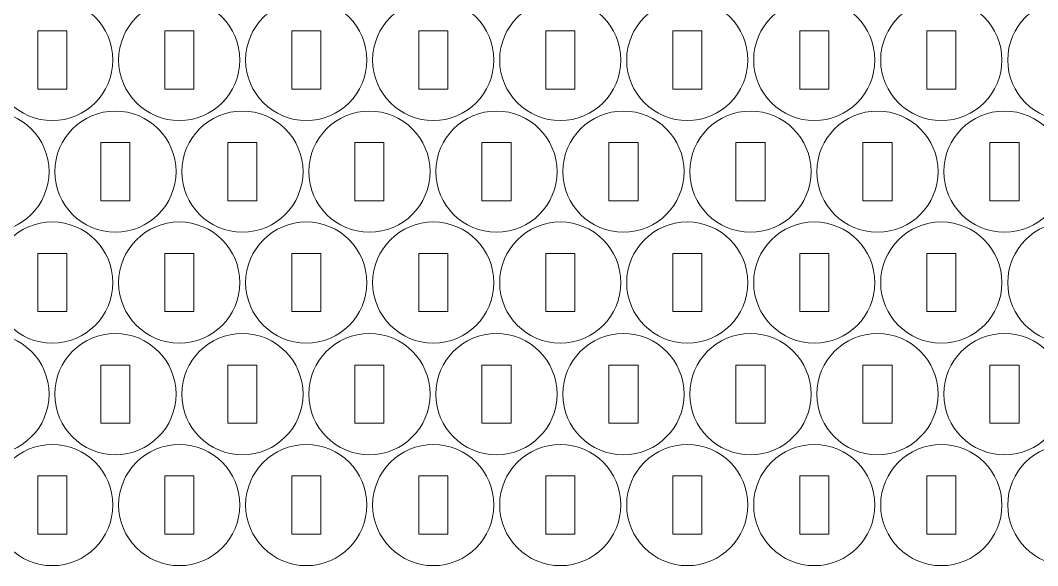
# Model space of a CAD drawing. Header units: millimetres. Extents: x -382 to 382, y -127 to 127.
# Drawn here: x 84.8 to 189.7, y 10.8 to 67 of the extents above; entities that cross this region are included whole.
import ezdxf

# ---------------------------------------------------------------- set-up
doc = ezdxf.new("R2010")
doc.units = ezdxf.units.MM
doc.header["$MEASUREMENT"] = 0
doc.layers.add('Camada 1', color=7, linetype='Continuous')

msp = doc.modelspace()

# ---------------------------------------------------------------- linework, layer by layer
at = {"layer": 'Camada 1', "lineweight": 20}
for points in [[(88.0637, 69.2004), (91.5155, 69.2004), (94.3137, 66.4022), (94.3137, 62.9504), (94.3137, 62.9504), (94.3137, 59.4986), (91.5155, 56.7004), (88.0637, 56.7004), (88.0637, 56.7004), (84.6119, 56.7004), (81.8137, 59.4986), (81.8137, 62.9504), (81.8137, 62.9504), (81.8137, 66.4022), (84.6119, 69.2004), (88.0637, 69.2004)], [(101.1606, 69.2004), (104.6124, 69.2004), (107.4106, 66.4022), (107.4106, 62.9504), (107.4106, 62.9504), (107.4106, 59.4986), (104.6124, 56.7004), (101.1606, 56.7004), (101.1606, 56.7004), (97.7088, 56.7004), (94.9106, 59.4986), (94.9106, 62.9504), (94.9106, 62.9504), (94.9106, 66.4022), (97.7088, 69.2004), (101.1606, 69.2004)], [(114.2575, 69.2004), (117.7093, 69.2004), (120.5075, 66.4022), (120.5075, 62.9504), (120.5075, 62.9504), (120.5075, 59.4986), (117.7093, 56.7004), (114.2575, 56.7004), (114.2575, 56.7004), (110.8057, 56.7004), (108.0075, 59.4986), (108.0075, 62.9504), (108.0075, 62.9504), (108.0075, 66.4022), (110.8057, 69.2004), (114.2575, 69.2004)], [(127.3544, 69.2004), (130.8062, 69.2004), (133.6044, 66.4022), (133.6044, 62.9504), (133.6044, 62.9504), (133.6044, 59.4986), (130.8062, 56.7004), (127.3544, 56.7004), (127.3544, 56.7004), (123.9026, 56.7004), (121.1044, 59.4986), (121.1044, 62.9504), (121.1044, 62.9504), (121.1044, 66.4022), (123.9026, 69.2004), (127.3544, 69.2004)], [(140.4513, 69.2004), (143.9031, 69.2004), (146.7013, 66.4022), (146.7013, 62.9504), (146.7013, 62.9504), (146.7013, 59.4986), (143.9031, 56.7004), (140.4513, 56.7004), (140.4513, 56.7004), (136.9995, 56.7004), (134.2013, 59.4986), (134.2013, 62.9504), (134.2013, 62.9504), (134.2013, 66.4022), (136.9995, 69.2004), (140.4513, 69.2004)], [(153.5482, 69.2004), (157, 69.2004), (159.7982, 66.4022), (159.7982, 62.9504), (159.7982, 62.9504), (159.7982, 59.4986), (157, 56.7004), (153.5482, 56.7004), (153.5482, 56.7004), (150.0964, 56.7004), (147.2982, 59.4986), (147.2982, 62.9504), (147.2982, 62.9504), (147.2982, 66.4022), (150.0964, 69.2004), (153.5482, 69.2004)], [(166.6451, 69.2004), (170.0969, 69.2004), (172.8951, 66.4022), (172.8951, 62.9504), (172.8951, 62.9504), (172.8951, 59.4986), (170.0969, 56.7004), (166.6451, 56.7004), (166.6451, 56.7004), (163.1933, 56.7004), (160.3951, 59.4986), (160.3951, 62.9504), (160.3951, 62.9504), (160.3951, 66.4022), (163.1933, 69.2004), (166.6451, 69.2004)], [(179.742, 69.2004), (183.1938, 69.2004), (185.992, 66.4022), (185.992, 62.9504), (185.992, 62.9504), (185.992, 59.4986), (183.1938, 56.7004), (179.742, 56.7004), (179.742, 56.7004), (176.2902, 56.7004), (173.492, 59.4986), (173.492, 62.9504), (173.492, 62.9504), (173.492, 66.4022), (176.2902, 69.2004), (179.742, 69.2004)], [(192.8389, 69.2004), (196.2907, 69.2004), (199.0889, 66.4022), (199.0889, 62.9504), (199.0889, 62.9504), (199.0889, 59.4986), (196.2907, 56.7004), (192.8389, 56.7004), (192.8389, 56.7004), (189.3871, 56.7004), (186.5889, 59.4986), (186.5889, 62.9504), (186.5889, 62.9504), (186.5889, 66.4022), (189.3871, 69.2004), (192.8389, 69.2004)], [(86.5637, 65.9504), (86.5637, 65.9504), (89.5637, 65.9504), (89.5637, 65.9504), (89.5637, 65.9504), (89.5637, 65.9504), (89.5637, 59.9504), (89.5637, 59.9504), (89.5637, 59.9504), (89.5637, 59.9504), (86.5637, 59.9504), (86.5637, 59.9504), (86.5637, 59.9504), (86.5637, 59.9504), (86.5637, 65.9504), (86.5637, 65.9504)], [(99.6606, 65.9504), (99.6606, 65.9504), (102.6606, 65.9504), (102.6606, 65.9504), (102.6606, 65.9504), (102.6606, 65.9504), (102.6606, 59.9504), (102.6606, 59.9504), (102.6606, 59.9504), (102.6606, 59.9504), (99.6606, 59.9504), (99.6606, 59.9504), (99.6606, 59.9504), (99.6606, 59.9504), (99.6606, 65.9504), (99.6606, 65.9504)], [(112.7575, 65.9504), (112.7575, 65.9504), (115.7575, 65.9504), (115.7575, 65.9504), (115.7575, 65.9504), (115.7575, 65.9504), (115.7575, 59.9504), (115.7575, 59.9504), (115.7575, 59.9504), (115.7575, 59.9504), (112.7575, 59.9504), (112.7575, 59.9504), (112.7575, 59.9504), (112.7575, 59.9504), (112.7575, 65.9504), (112.7575, 65.9504)], [(125.8544, 65.9504), (125.8544, 65.9504), (128.8544, 65.9504), (128.8544, 65.9504), (128.8544, 65.9504), (128.8544, 65.9504), (128.8544, 59.9504), (128.8544, 59.9504), (128.8544, 59.9504), (128.8544, 59.9504), (125.8544, 59.9504), (125.8544, 59.9504), (125.8544, 59.9504), (125.8544, 59.9504), (125.8544, 65.9504), (125.8544, 65.9504)], [(138.9513, 65.9504), (138.9513, 65.9504), (141.9513, 65.9504), (141.9513, 65.9504), (141.9513, 65.9504), (141.9513, 65.9504), (141.9513, 59.9504), (141.9513, 59.9504), (141.9513, 59.9504), (141.9513, 59.9504), (138.9513, 59.9504), (138.9513, 59.9504), (138.9513, 59.9504), (138.9513, 59.9504), (138.9513, 65.9504), (138.9513, 65.9504)], [(152.0482, 65.9504), (152.0482, 65.9504), (155.0482, 65.9504), (155.0482, 65.9504), (155.0482, 65.9504), (155.0482, 65.9504), (155.0482, 59.9504), (155.0482, 59.9504), (155.0482, 59.9504), (155.0482, 59.9504), (152.0482, 59.9504), (152.0482, 59.9504), (152.0482, 59.9504), (152.0482, 59.9504), (152.0482, 65.9504), (152.0482, 65.9504)], [(165.1451, 65.9504), (165.1451, 65.9504), (168.1451, 65.9504), (168.1451, 65.9504), (168.1451, 65.9504), (168.1451, 65.9504), (168.1451, 59.9504), (168.1451, 59.9504), (168.1451, 59.9504), (168.1451, 59.9504), (165.1451, 59.9504), (165.1451, 59.9504), (165.1451, 59.9504), (165.1451, 59.9504), (165.1451, 65.9504), (165.1451, 65.9504)], [(178.242, 65.9504), (178.242, 65.9504), (181.242, 65.9504), (181.242, 65.9504), (181.242, 65.9504), (181.242, 65.9504), (181.242, 59.9504), (181.242, 59.9504), (181.242, 59.9504), (181.242, 59.9504), (178.242, 59.9504), (178.242, 59.9504), (178.242, 59.9504), (178.242, 59.9504), (178.242, 65.9504), (178.242, 65.9504)], [(81.4822, 57.691), (84.934, 57.691), (87.7322, 54.8928), (87.7322, 51.441), (87.7322, 51.441), (87.7322, 47.9892), (84.934, 45.191), (81.4822, 45.191), (81.4822, 45.191), (78.0304, 45.191), (75.2322, 47.9892), (75.2322, 51.441), (75.2322, 51.441), (75.2322, 54.8928), (78.0304, 57.691), (81.4822, 57.691)], [(94.5791, 57.691), (98.0309, 57.691), (100.8291, 54.8928), (100.8291, 51.441), (100.8291, 51.441), (100.8291, 47.9892), (98.0309, 45.191), (94.5791, 45.191), (94.5791, 45.191), (91.1273, 45.191), (88.3291, 47.9892), (88.3291, 51.441), (88.3291, 51.441), (88.3291, 54.8928), (91.1273, 57.691), (94.5791, 57.691)], [(107.676, 57.691), (111.1278, 57.691), (113.926, 54.8928), (113.926, 51.441), (113.926, 51.441), (113.926, 47.9892), (111.1278, 45.191), (107.676, 45.191), (107.676, 45.191), (104.2242, 45.191), (101.426, 47.9892), (101.426, 51.441), (101.426, 51.441), (101.426, 54.8928), (104.2242, 57.691), (107.676, 57.691)], [(120.7729, 57.691), (124.2247, 57.691), (127.0229, 54.8928), (127.0229, 51.441), (127.0229, 51.441), (127.0229, 47.9892), (124.2247, 45.191), (120.7729, 45.191), (120.7729, 45.191), (117.3211, 45.191), (114.5229, 47.9892), (114.5229, 51.441), (114.5229, 51.441), (114.5229, 54.8928), (117.3211, 57.691), (120.7729, 57.691)], [(133.8698, 57.691), (137.3216, 57.691), (140.1198, 54.8928), (140.1198, 51.441), (140.1198, 51.441), (140.1198, 47.9892), (137.3216, 45.191), (133.8698, 45.191), (133.8698, 45.191), (130.418, 45.191), (127.6198, 47.9892), (127.6198, 51.441), (127.6198, 51.441), (127.6198, 54.8928), (130.418, 57.691), (133.8698, 57.691)], [(146.9667, 57.691), (150.4185, 57.691), (153.2167, 54.8928), (153.2167, 51.441), (153.2167, 51.441), (153.2167, 47.9892), (150.4185, 45.191), (146.9667, 45.191), (146.9667, 45.191), (143.5149, 45.191), (140.7167, 47.9892), (140.7167, 51.441), (140.7167, 51.441), (140.7167, 54.8928), (143.5149, 57.691), (146.9667, 57.691)], [(160.0636, 57.691), (163.5154, 57.691), (166.3136, 54.8928), (166.3136, 51.441), (166.3136, 51.441), (166.3136, 47.9892), (163.5154, 45.191), (160.0636, 45.191), (160.0636, 45.191), (156.6118, 45.191), (153.8136, 47.9892), (153.8136, 51.441), (153.8136, 51.441), (153.8136, 54.8928), (156.6118, 57.691), (160.0636, 57.691)], [(173.1605, 57.691), (176.6123, 57.691), (179.4105, 54.8928), (179.4105, 51.441), (179.4105, 51.441), (179.4105, 47.9892), (176.6123, 45.191), (173.1605, 45.191), (173.1605, 45.191), (169.7087, 45.191), (166.9105, 47.9892), (166.9105, 51.441), (166.9105, 51.441), (166.9105, 54.8928), (169.7087, 57.691), (173.1605, 57.691)], [(186.2574, 57.691), (189.7092, 57.691), (192.5074, 54.8928), (192.5074, 51.441), (192.5074, 51.441), (192.5074, 47.9892), (189.7092, 45.191), (186.2574, 45.191), (186.2574, 45.191), (182.8056, 45.191), (180.0074, 47.9892), (180.0074, 51.441), (180.0074, 51.441), (180.0074, 54.8928), (182.8056, 57.691), (186.2574, 57.691)], [(93.0791, 54.441), (93.0791, 54.441), (96.0791, 54.441), (96.0791, 54.441), (96.0791, 54.441), (96.0791, 54.441), (96.0791, 48.441), (96.0791, 48.441), (96.0791, 48.441), (96.0791, 48.441), (93.0791, 48.441), (93.0791, 48.441), (93.0791, 48.441), (93.0791, 48.441), (93.0791, 54.441), (93.0791, 54.441)], [(106.176, 54.441), (106.176, 54.441), (109.176, 54.441), (109.176, 54.441), (109.176, 54.441), (109.176, 54.441), (109.176, 48.441), (109.176, 48.441), (109.176, 48.441), (109.176, 48.441), (106.176, 48.441), (106.176, 48.441), (106.176, 48.441), (106.176, 48.441), (106.176, 54.441), (106.176, 54.441)], [(119.2729, 54.441), (119.2729, 54.441), (122.2729, 54.441), (122.2729, 54.441), (122.2729, 54.441), (122.2729, 54.441), (122.2729, 48.441), (122.2729, 48.441), (122.2729, 48.441), (122.2729, 48.441), (119.2729, 48.441), (119.2729, 48.441), (119.2729, 48.441), (119.2729, 48.441), (119.2729, 54.441), (119.2729, 54.441)], [(132.3698, 54.441), (132.3698, 54.441), (135.3698, 54.441), (135.3698, 54.441), (135.3698, 54.441), (135.3698, 54.441), (135.3698, 48.441), (135.3698, 48.441), (135.3698, 48.441), (135.3698, 48.441), (132.3698, 48.441), (132.3698, 48.441), (132.3698, 48.441), (132.3698, 48.441), (132.3698, 54.441), (132.3698, 54.441)], [(145.4667, 54.441), (145.4667, 54.441), (148.4667, 54.441), (148.4667, 54.441), (148.4667, 54.441), (148.4667, 54.441), (148.4667, 48.441), (148.4667, 48.441), (148.4667, 48.441), (148.4667, 48.441), (145.4667, 48.441), (145.4667, 48.441), (145.4667, 48.441), (145.4667, 48.441), (145.4667, 54.441), (145.4667, 54.441)], [(158.5636, 54.441), (158.5636, 54.441), (161.5636, 54.441), (161.5636, 54.441), (161.5636, 54.441), (161.5636, 54.441), (161.5636, 48.441), (161.5636, 48.441), (161.5636, 48.441), (161.5636, 48.441), (158.5636, 48.441), (158.5636, 48.441), (158.5636, 48.441), (158.5636, 48.441), (158.5636, 54.441), (158.5636, 54.441)], [(171.6605, 54.441), (171.6605, 54.441), (174.6605, 54.441), (174.6605, 54.441), (174.6605, 54.441), (174.6605, 54.441), (174.6605, 48.441), (174.6605, 48.441), (174.6605, 48.441), (174.6605, 48.441), (171.6605, 48.441), (171.6605, 48.441), (171.6605, 48.441), (171.6605, 48.441), (171.6605, 54.441), (171.6605, 54.441)], [(184.7574, 54.441), (184.7574, 54.441), (187.7574, 54.441), (187.7574, 54.441), (187.7574, 54.441), (187.7574, 54.441), (187.7574, 48.441), (187.7574, 48.441), (187.7574, 48.441), (187.7574, 48.441), (184.7574, 48.441), (184.7574, 48.441), (184.7574, 48.441), (184.7574, 48.441), (184.7574, 54.441), (184.7574, 54.441)], [(88.0637, 46.2477), (91.5155, 46.2477), (94.3137, 43.4495), (94.3137, 39.9977), (94.3137, 39.9977), (94.3137, 36.5459), (91.5155, 33.7477), (88.0637, 33.7477), (88.0637, 33.7477), (84.6119, 33.7477), (81.8137, 36.5459), (81.8137, 39.9977), (81.8137, 39.9977), (81.8137, 43.4495), (84.6119, 46.2477), (88.0637, 46.2477)], [(101.1606, 46.2477), (104.6124, 46.2477), (107.4106, 43.4495), (107.4106, 39.9977), (107.4106, 39.9977), (107.4106, 36.5459), (104.6124, 33.7477), (101.1606, 33.7477), (101.1606, 33.7477), (97.7088, 33.7477), (94.9106, 36.5459), (94.9106, 39.9977), (94.9106, 39.9977), (94.9106, 43.4495), (97.7088, 46.2477), (101.1606, 46.2477)], [(114.2575, 46.2477), (117.7093, 46.2477), (120.5075, 43.4495), (120.5075, 39.9977), (120.5075, 39.9977), (120.5075, 36.5459), (117.7093, 33.7477), (114.2575, 33.7477), (114.2575, 33.7477), (110.8057, 33.7477), (108.0075, 36.5459), (108.0075, 39.9977), (108.0075, 39.9977), (108.0075, 43.4495), (110.8057, 46.2477), (114.2575, 46.2477)], [(127.3544, 46.2477), (130.8062, 46.2477), (133.6044, 43.4495), (133.6044, 39.9977), (133.6044, 39.9977), (133.6044, 36.5459), (130.8062, 33.7477), (127.3544, 33.7477), (127.3544, 33.7477), (123.9026, 33.7477), (121.1044, 36.5459), (121.1044, 39.9977), (121.1044, 39.9977), (121.1044, 43.4495), (123.9026, 46.2477), (127.3544, 46.2477)], [(140.4513, 46.2477), (143.9031, 46.2477), (146.7013, 43.4495), (146.7013, 39.9977), (146.7013, 39.9977), (146.7013, 36.5459), (143.9031, 33.7477), (140.4513, 33.7477), (140.4513, 33.7477), (136.9995, 33.7477), (134.2013, 36.5459), (134.2013, 39.9977), (134.2013, 39.9977), (134.2013, 43.4495), (136.9995, 46.2477), (140.4513, 46.2477)], [(153.5482, 46.2477), (157, 46.2477), (159.7982, 43.4495), (159.7982, 39.9977), (159.7982, 39.9977), (159.7982, 36.5459), (157, 33.7477), (153.5482, 33.7477), (153.5482, 33.7477), (150.0964, 33.7477), (147.2982, 36.5459), (147.2982, 39.9977), (147.2982, 39.9977), (147.2982, 43.4495), (150.0964, 46.2477), (153.5482, 46.2477)], [(166.6451, 46.2477), (170.0969, 46.2477), (172.8951, 43.4495), (172.8951, 39.9977), (172.8951, 39.9977), (172.8951, 36.5459), (170.0969, 33.7477), (166.6451, 33.7477), (166.6451, 33.7477), (163.1933, 33.7477), (160.3951, 36.5459), (160.3951, 39.9977), (160.3951, 39.9977), (160.3951, 43.4495), (163.1933, 46.2477), (166.6451, 46.2477)], [(179.742, 46.2477), (183.1938, 46.2477), (185.992, 43.4495), (185.992, 39.9977), (185.992, 39.9977), (185.992, 36.5459), (183.1938, 33.7477), (179.742, 33.7477), (179.742, 33.7477), (176.2902, 33.7477), (173.492, 36.5459), (173.492, 39.9977), (173.492, 39.9977), (173.492, 43.4495), (176.2902, 46.2477), (179.742, 46.2477)], [(192.8389, 46.2477), (196.2907, 46.2477), (199.0889, 43.4495), (199.0889, 39.9977), (199.0889, 39.9977), (199.0889, 36.5459), (196.2907, 33.7477), (192.8389, 33.7477), (192.8389, 33.7477), (189.3871, 33.7477), (186.5889, 36.5459), (186.5889, 39.9977), (186.5889, 39.9977), (186.5889, 43.4495), (189.3871, 46.2477), (192.8389, 46.2477)], [(86.5637, 42.9977), (86.5637, 42.9977), (89.5637, 42.9977), (89.5637, 42.9977), (89.5637, 42.9977), (89.5637, 42.9977), (89.5637, 36.9977), (89.5637, 36.9977), (89.5637, 36.9977), (89.5637, 36.9977), (86.5637, 36.9977), (86.5637, 36.9977), (86.5637, 36.9977), (86.5637, 36.9977), (86.5637, 42.9977), (86.5637, 42.9977)], [(99.6606, 42.9977), (99.6606, 42.9977), (102.6606, 42.9977), (102.6606, 42.9977), (102.6606, 42.9977), (102.6606, 42.9977), (102.6606, 36.9977), (102.6606, 36.9977), (102.6606, 36.9977), (102.6606, 36.9977), (99.6606, 36.9977), (99.6606, 36.9977), (99.6606, 36.9977), (99.6606, 36.9977), (99.6606, 42.9977), (99.6606, 42.9977)], [(112.7575, 42.9977), (112.7575, 42.9977), (115.7575, 42.9977), (115.7575, 42.9977), (115.7575, 42.9977), (115.7575, 42.9977), (115.7575, 36.9977), (115.7575, 36.9977), (115.7575, 36.9977), (115.7575, 36.9977), (112.7575, 36.9977), (112.7575, 36.9977), (112.7575, 36.9977), (112.7575, 36.9977), (112.7575, 42.9977), (112.7575, 42.9977)], [(125.8544, 42.9977), (125.8544, 42.9977), (128.8544, 42.9977), (128.8544, 42.9977), (128.8544, 42.9977), (128.8544, 42.9977), (128.8544, 36.9977), (128.8544, 36.9977), (128.8544, 36.9977), (128.8544, 36.9977), (125.8544, 36.9977), (125.8544, 36.9977), (125.8544, 36.9977), (125.8544, 36.9977), (125.8544, 42.9977), (125.8544, 42.9977)], [(138.9513, 42.9977), (138.9513, 42.9977), (141.9513, 42.9977), (141.9513, 42.9977), (141.9513, 42.9977), (141.9513, 42.9977), (141.9513, 36.9977), (141.9513, 36.9977), (141.9513, 36.9977), (141.9513, 36.9977), (138.9513, 36.9977), (138.9513, 36.9977), (138.9513, 36.9977), (138.9513, 36.9977), (138.9513, 42.9977), (138.9513, 42.9977)], [(152.0482, 42.9977), (152.0482, 42.9977), (155.0482, 42.9977), (155.0482, 42.9977), (155.0482, 42.9977), (155.0482, 42.9977), (155.0482, 36.9977), (155.0482, 36.9977), (155.0482, 36.9977), (155.0482, 36.9977), (152.0482, 36.9977), (152.0482, 36.9977), (152.0482, 36.9977), (152.0482, 36.9977), (152.0482, 42.9977), (152.0482, 42.9977)], [(165.1451, 42.9977), (165.1451, 42.9977), (168.1451, 42.9977), (168.1451, 42.9977), (168.1451, 42.9977), (168.1451, 42.9977), (168.1451, 36.9977), (168.1451, 36.9977), (168.1451, 36.9977), (168.1451, 36.9977), (165.1451, 36.9977), (165.1451, 36.9977), (165.1451, 36.9977), (165.1451, 36.9977), (165.1451, 42.9977), (165.1451, 42.9977)], [(178.242, 42.9977), (178.242, 42.9977), (181.242, 42.9977), (181.242, 42.9977), (181.242, 42.9977), (181.242, 42.9977), (181.242, 36.9977), (181.242, 36.9977), (181.242, 36.9977), (181.242, 36.9977), (178.242, 36.9977), (178.242, 36.9977), (178.242, 36.9977), (178.242, 36.9977), (178.242, 42.9977), (178.242, 42.9977)], [(81.4822, 34.7383), (84.934, 34.7383), (87.7322, 31.9401), (87.7322, 28.4883), (87.7322, 28.4883), (87.7322, 25.0365), (84.934, 22.2383), (81.4822, 22.2383), (81.4822, 22.2383), (78.0304, 22.2383), (75.2322, 25.0365), (75.2322, 28.4883), (75.2322, 28.4883), (75.2322, 31.9401), (78.0304, 34.7383), (81.4822, 34.7383)], [(94.5791, 34.7383), (98.0309, 34.7383), (100.8291, 31.9401), (100.8291, 28.4883), (100.8291, 28.4883), (100.8291, 25.0365), (98.0309, 22.2383), (94.5791, 22.2383), (94.5791, 22.2383), (91.1273, 22.2383), (88.3291, 25.0365), (88.3291, 28.4883), (88.3291, 28.4883), (88.3291, 31.9401), (91.1273, 34.7383), (94.5791, 34.7383)], [(107.676, 34.7383), (111.1278, 34.7383), (113.926, 31.9401), (113.926, 28.4883), (113.926, 28.4883), (113.926, 25.0365), (111.1278, 22.2383), (107.676, 22.2383), (107.676, 22.2383), (104.2242, 22.2383), (101.426, 25.0365), (101.426, 28.4883), (101.426, 28.4883), (101.426, 31.9401), (104.2242, 34.7383), (107.676, 34.7383)], [(120.7729, 34.7383), (124.2247, 34.7383), (127.0229, 31.9401), (127.0229, 28.4883), (127.0229, 28.4883), (127.0229, 25.0365), (124.2247, 22.2383), (120.7729, 22.2383), (120.7729, 22.2383), (117.3211, 22.2383), (114.5229, 25.0365), (114.5229, 28.4883), (114.5229, 28.4883), (114.5229, 31.9401), (117.3211, 34.7383), (120.7729, 34.7383)], [(133.8698, 34.7383), (137.3216, 34.7383), (140.1198, 31.9401), (140.1198, 28.4883), (140.1198, 28.4883), (140.1198, 25.0365), (137.3216, 22.2383), (133.8698, 22.2383), (133.8698, 22.2383), (130.418, 22.2383), (127.6198, 25.0365), (127.6198, 28.4883), (127.6198, 28.4883), (127.6198, 31.9401), (130.418, 34.7383), (133.8698, 34.7383)], [(146.9667, 34.7383), (150.4185, 34.7383), (153.2167, 31.9401), (153.2167, 28.4883), (153.2167, 28.4883), (153.2167, 25.0365), (150.4185, 22.2383), (146.9667, 22.2383), (146.9667, 22.2383), (143.5149, 22.2383), (140.7167, 25.0365), (140.7167, 28.4883), (140.7167, 28.4883), (140.7167, 31.9401), (143.5149, 34.7383), (146.9667, 34.7383)], [(160.0636, 34.7383), (163.5154, 34.7383), (166.3136, 31.9401), (166.3136, 28.4883), (166.3136, 28.4883), (166.3136, 25.0365), (163.5154, 22.2383), (160.0636, 22.2383), (160.0636, 22.2383), (156.6118, 22.2383), (153.8136, 25.0365), (153.8136, 28.4883), (153.8136, 28.4883), (153.8136, 31.9401), (156.6118, 34.7383), (160.0636, 34.7383)], [(173.1605, 34.7383), (176.6123, 34.7383), (179.4105, 31.9401), (179.4105, 28.4883), (179.4105, 28.4883), (179.4105, 25.0365), (176.6123, 22.2383), (173.1605, 22.2383), (173.1605, 22.2383), (169.7087, 22.2383), (166.9105, 25.0365), (166.9105, 28.4883), (166.9105, 28.4883), (166.9105, 31.9401), (169.7087, 34.7383), (173.1605, 34.7383)], [(186.2574, 34.7383), (189.7092, 34.7383), (192.5074, 31.9401), (192.5074, 28.4883), (192.5074, 28.4883), (192.5074, 25.0365), (189.7092, 22.2383), (186.2574, 22.2383), (186.2574, 22.2383), (182.8056, 22.2383), (180.0074, 25.0365), (180.0074, 28.4883), (180.0074, 28.4883), (180.0074, 31.9401), (182.8056, 34.7383), (186.2574, 34.7383)], [(93.0791, 31.4883), (93.0791, 31.4883), (96.0791, 31.4883), (96.0791, 31.4883), (96.0791, 31.4883), (96.0791, 31.4883), (96.0791, 25.4883), (96.0791, 25.4883), (96.0791, 25.4883), (96.0791, 25.4883), (93.0791, 25.4883), (93.0791, 25.4883), (93.0791, 25.4883), (93.0791, 25.4883), (93.0791, 31.4883), (93.0791, 31.4883)], [(106.176, 31.4883), (106.176, 31.4883), (109.176, 31.4883), (109.176, 31.4883), (109.176, 31.4883), (109.176, 31.4883), (109.176, 25.4883), (109.176, 25.4883), (109.176, 25.4883), (109.176, 25.4883), (106.176, 25.4883), (106.176, 25.4883), (106.176, 25.4883), (106.176, 25.4883), (106.176, 31.4883), (106.176, 31.4883)], [(119.2729, 31.4883), (119.2729, 31.4883), (122.2729, 31.4883), (122.2729, 31.4883), (122.2729, 31.4883), (122.2729, 31.4883), (122.2729, 25.4883), (122.2729, 25.4883), (122.2729, 25.4883), (122.2729, 25.4883), (119.2729, 25.4883), (119.2729, 25.4883), (119.2729, 25.4883), (119.2729, 25.4883), (119.2729, 31.4883), (119.2729, 31.4883)], [(132.3698, 31.4883), (132.3698, 31.4883), (135.3698, 31.4883), (135.3698, 31.4883), (135.3698, 31.4883), (135.3698, 31.4883), (135.3698, 25.4883), (135.3698, 25.4883), (135.3698, 25.4883), (135.3698, 25.4883), (132.3698, 25.4883), (132.3698, 25.4883), (132.3698, 25.4883), (132.3698, 25.4883), (132.3698, 31.4883), (132.3698, 31.4883)], [(145.4667, 31.4883), (145.4667, 31.4883), (148.4667, 31.4883), (148.4667, 31.4883), (148.4667, 31.4883), (148.4667, 31.4883), (148.4667, 25.4883), (148.4667, 25.4883), (148.4667, 25.4883), (148.4667, 25.4883), (145.4667, 25.4883), (145.4667, 25.4883), (145.4667, 25.4883), (145.4667, 25.4883), (145.4667, 31.4883), (145.4667, 31.4883)], [(158.5636, 31.4883), (158.5636, 31.4883), (161.5636, 31.4883), (161.5636, 31.4883), (161.5636, 31.4883), (161.5636, 31.4883), (161.5636, 25.4883), (161.5636, 25.4883), (161.5636, 25.4883), (161.5636, 25.4883), (158.5636, 25.4883), (158.5636, 25.4883), (158.5636, 25.4883), (158.5636, 25.4883), (158.5636, 31.4883), (158.5636, 31.4883)], [(171.6605, 31.4883), (171.6605, 31.4883), (174.6605, 31.4883), (174.6605, 31.4883), (174.6605, 31.4883), (174.6605, 31.4883), (174.6605, 25.4883), (174.6605, 25.4883), (174.6605, 25.4883), (174.6605, 25.4883), (171.6605, 25.4883), (171.6605, 25.4883), (171.6605, 25.4883), (171.6605, 25.4883), (171.6605, 31.4883), (171.6605, 31.4883)], [(184.7574, 31.4883), (184.7574, 31.4883), (187.7574, 31.4883), (187.7574, 31.4883), (187.7574, 31.4883), (187.7574, 31.4883), (187.7574, 25.4883), (187.7574, 25.4883), (187.7574, 25.4883), (187.7574, 25.4883), (184.7574, 25.4883), (184.7574, 25.4883), (184.7574, 25.4883), (184.7574, 25.4883), (184.7574, 31.4883), (184.7574, 31.4883)], [(88.0637, 23.295), (91.5155, 23.295), (94.3137, 20.4968), (94.3137, 17.045), (94.3137, 17.045), (94.3137, 13.5932), (91.5155, 10.795), (88.0637, 10.795), (88.0637, 10.795), (84.6119, 10.795), (81.8137, 13.5932), (81.8137, 17.045), (81.8137, 17.045), (81.8137, 20.4968), (84.6119, 23.295), (88.0637, 23.295)], [(101.1606, 23.295), (104.6124, 23.295), (107.4106, 20.4968), (107.4106, 17.045), (107.4106, 17.045), (107.4106, 13.5932), (104.6124, 10.795), (101.1606, 10.795), (101.1606, 10.795), (97.7088, 10.795), (94.9106, 13.5932), (94.9106, 17.045), (94.9106, 17.045), (94.9106, 20.4968), (97.7088, 23.295), (101.1606, 23.295)], [(114.2575, 23.295), (117.7093, 23.295), (120.5075, 20.4968), (120.5075, 17.045), (120.5075, 17.045), (120.5075, 13.5932), (117.7093, 10.795), (114.2575, 10.795), (114.2575, 10.795), (110.8057, 10.795), (108.0075, 13.5932), (108.0075, 17.045), (108.0075, 17.045), (108.0075, 20.4968), (110.8057, 23.295), (114.2575, 23.295)], [(127.3544, 23.295), (130.8062, 23.295), (133.6044, 20.4968), (133.6044, 17.045), (133.6044, 17.045), (133.6044, 13.5932), (130.8062, 10.795), (127.3544, 10.795), (127.3544, 10.795), (123.9026, 10.795), (121.1044, 13.5932), (121.1044, 17.045), (121.1044, 17.045), (121.1044, 20.4968), (123.9026, 23.295), (127.3544, 23.295)], [(140.4513, 23.295), (143.9031, 23.295), (146.7013, 20.4968), (146.7013, 17.045), (146.7013, 17.045), (146.7013, 13.5932), (143.9031, 10.795), (140.4513, 10.795), (140.4513, 10.795), (136.9995, 10.795), (134.2013, 13.5932), (134.2013, 17.045), (134.2013, 17.045), (134.2013, 20.4968), (136.9995, 23.295), (140.4513, 23.295)], [(153.5482, 23.295), (157, 23.295), (159.7982, 20.4968), (159.7982, 17.045), (159.7982, 17.045), (159.7982, 13.5932), (157, 10.795), (153.5482, 10.795), (153.5482, 10.795), (150.0964, 10.795), (147.2982, 13.5932), (147.2982, 17.045), (147.2982, 17.045), (147.2982, 20.4968), (150.0964, 23.295), (153.5482, 23.295)], [(166.6451, 23.295), (170.0969, 23.295), (172.8951, 20.4968), (172.8951, 17.045), (172.8951, 17.045), (172.8951, 13.5932), (170.0969, 10.795), (166.6451, 10.795), (166.6451, 10.795), (163.1933, 10.795), (160.3951, 13.5932), (160.3951, 17.045), (160.3951, 17.045), (160.3951, 20.4968), (163.1933, 23.295), (166.6451, 23.295)], [(179.742, 23.295), (183.1938, 23.295), (185.992, 20.4968), (185.992, 17.045), (185.992, 17.045), (185.992, 13.5932), (183.1938, 10.795), (179.742, 10.795), (179.742, 10.795), (176.2902, 10.795), (173.492, 13.5932), (173.492, 17.045), (173.492, 17.045), (173.492, 20.4968), (176.2902, 23.295), (179.742, 23.295)], [(192.8389, 23.295), (196.2907, 23.295), (199.0889, 20.4968), (199.0889, 17.045), (199.0889, 17.045), (199.0889, 13.5932), (196.2907, 10.795), (192.8389, 10.795), (192.8389, 10.795), (189.3871, 10.795), (186.5889, 13.5932), (186.5889, 17.045), (186.5889, 17.045), (186.5889, 20.4968), (189.3871, 23.295), (192.8389, 23.295)], [(86.5637, 20.045), (86.5637, 20.045), (89.5637, 20.045), (89.5637, 20.045), (89.5637, 20.045), (89.5637, 20.045), (89.5637, 14.045), (89.5637, 14.045), (89.5637, 14.045), (89.5637, 14.045), (86.5637, 14.045), (86.5637, 14.045), (86.5637, 14.045), (86.5637, 14.045), (86.5637, 20.045), (86.5637, 20.045)], [(99.6606, 20.045), (99.6606, 20.045), (102.6606, 20.045), (102.6606, 20.045), (102.6606, 20.045), (102.6606, 20.045), (102.6606, 14.045), (102.6606, 14.045), (102.6606, 14.045), (102.6606, 14.045), (99.6606, 14.045), (99.6606, 14.045), (99.6606, 14.045), (99.6606, 14.045), (99.6606, 20.045), (99.6606, 20.045)], [(112.7575, 20.045), (112.7575, 20.045), (115.7575, 20.045), (115.7575, 20.045), (115.7575, 20.045), (115.7575, 20.045), (115.7575, 14.045), (115.7575, 14.045), (115.7575, 14.045), (115.7575, 14.045), (112.7575, 14.045), (112.7575, 14.045), (112.7575, 14.045), (112.7575, 14.045), (112.7575, 20.045), (112.7575, 20.045)], [(125.8544, 20.045), (125.8544, 20.045), (128.8544, 20.045), (128.8544, 20.045), (128.8544, 20.045), (128.8544, 20.045), (128.8544, 14.045), (128.8544, 14.045), (128.8544, 14.045), (128.8544, 14.045), (125.8544, 14.045), (125.8544, 14.045), (125.8544, 14.045), (125.8544, 14.045), (125.8544, 20.045), (125.8544, 20.045)], [(138.9513, 20.045), (138.9513, 20.045), (141.9513, 20.045), (141.9513, 20.045), (141.9513, 20.045), (141.9513, 20.045), (141.9513, 14.045), (141.9513, 14.045), (141.9513, 14.045), (141.9513, 14.045), (138.9513, 14.045), (138.9513, 14.045), (138.9513, 14.045), (138.9513, 14.045), (138.9513, 20.045), (138.9513, 20.045)], [(152.0482, 20.045), (152.0482, 20.045), (155.0482, 20.045), (155.0482, 20.045), (155.0482, 20.045), (155.0482, 20.045), (155.0482, 14.045), (155.0482, 14.045), (155.0482, 14.045), (155.0482, 14.045), (152.0482, 14.045), (152.0482, 14.045), (152.0482, 14.045), (152.0482, 14.045), (152.0482, 20.045), (152.0482, 20.045)], [(165.1451, 20.045), (165.1451, 20.045), (168.1451, 20.045), (168.1451, 20.045), (168.1451, 20.045), (168.1451, 20.045), (168.1451, 14.045), (168.1451, 14.045), (168.1451, 14.045), (168.1451, 14.045), (165.1451, 14.045), (165.1451, 14.045), (165.1451, 14.045), (165.1451, 14.045), (165.1451, 20.045), (165.1451, 20.045)], [(178.242, 20.045), (178.242, 20.045), (181.242, 20.045), (181.242, 20.045), (181.242, 20.045), (181.242, 20.045), (181.242, 14.045), (181.242, 14.045), (181.242, 14.045), (181.242, 14.045), (178.242, 14.045), (178.242, 14.045), (178.242, 14.045), (178.242, 14.045), (178.242, 20.045), (178.242, 20.045)]]:
    msp.add_open_spline(points, degree=3, knots=[0, 0, 0, 0, 0.2, 0.2, 0.2, 0.2, 0.4, 0.4, 0.4, 0.4, 0.6, 0.6, 0.6, 0.6, 1, 1, 1, 1], dxfattribs=at)

doc.saveas('drawing.dxf')
